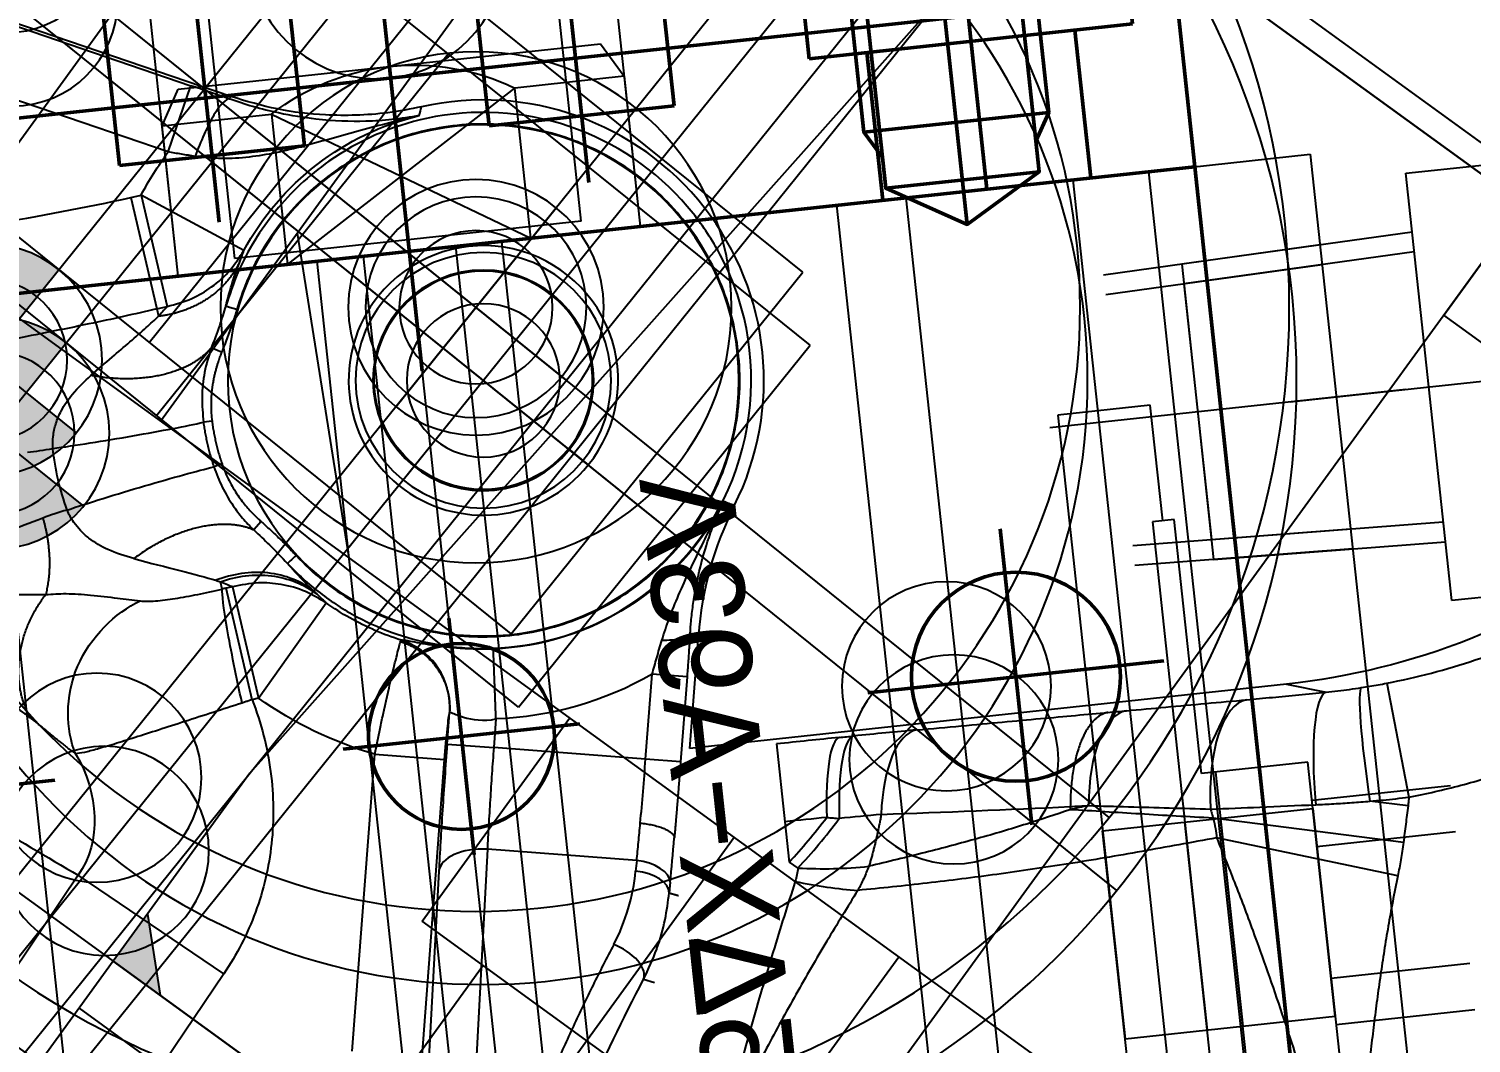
# Model space of a CAD drawing. Header units: millimetres. Extents: x 10462777 to 22643323, y 453826 to 1389191.
# Drawn here: x 11287541.4 to 11287603.4, y 584981.8 to 585025.4 of the extents above; entities that cross this region are included whole.
import ezdxf

# ---------------------------------------------------------------- set-up
doc = ezdxf.new("R2010")
doc.units = ezdxf.units.MM
doc.header["$LTSCALE"] = 200
doc.header["$MEASUREMENT"] = 0
for name, pattern in [('CENTER', [2, 1.25, -0.25, 0.25, -0.25]), ('HIDDEN', [3.75, 2.5, -1.25]), ('PHANTOM', [2.5, 1.25, -0.25, 0.25, -0.25, 0.25, -0.25])]:
    doc.linetypes.add(name, pattern=pattern)
doc.layers.get('0').update_dxf_attribs({"linetype": 'CONTINUOUS'})
for name, color, linetype in [('1', 1, 'CENTER'), ('CDQ2A50-25DC-A93L', 7, 'CONTINUOUS'), ('CENTER', 1, 'CONTINUOUS'), ('CL', 3, 'CONTINUOUS'), ('DR1431-08-007-000', 7, 'CONTINUOUS'), ('DR1433-A-002-023-000', 7, 'CONTINUOUS'), ('DR1438-001-002-000', 7, 'CONTINUOUS'), ('DR1438-001-002-001', 7, 'CONTINUOUS'), ('DR1438-001-008-000', 7, 'CONTINUOUS'), ('DR1501-002-005-002', 7, 'CONTINUOUS'), ('HIDDEN', 7, 'HIDDEN'), ('HL', 2, 'HIDDEN'), ('PL', 5, 'PHANTOM'), ('THIN', 3, 'CONTINUOUS')]:
    doc.layers.add(name, color=color, linetype=linetype)
for name, color, linetype, lineweight in [('DR1431-08-005-000', 7, 'CONTINUOUS', 50), ('FL', 3, 'CONTINUOUS', 25), ('LAYOUT', 8, 'CONTINUOUS', 25)]:
    doc.layers.add(name, color=color, linetype=linetype, lineweight=lineweight)
doc.styles.get("Standard").update_dxf_attribs({"font": 'SYMBOL'})

# ---------------------------------------------------------------- blocks, each defined once
blk = doc.blocks.new('A$C415C6A2C')
for p, q in [((-10, 13.857), (0, 13.857)), ((0, 13.857), (0, -13.857)), ((0, 8), (38.917, 8))]:
    blk.add_line(p, q)
at = {"layer": 'FL'}
blk.add_line((40, 6.917), (2.475, 6.917), dxfattribs=at)
blk = doc.blocks.new('A$C49261C9F')
at = {"layer": 'DR1438-001-002-000'}
for p, q in [((80, 27.561, 41.999), (12, 27.561, 41.999)), ((80, 27.561, 41.999), (80, 2.561, 41.999)), ((80, 25.061, 41.999), (50, 25.061, 41.999))]:
    blk.add_line(p, q, dxfattribs=at)
blk = doc.blocks.new('A$C5C527F3B')
at = {"layer": 'DR1438-001-002-001'}
blk.add_hatch(color=256, dxfattribs=at).paths.add_polyline_path([(0, 2.5), (0, 0), (2.5, 0)])
for p, q in [((8, 90, 41.999), (0, 10, 41.999)), ((30, 90, 41.999), (30, 0, 41.999)), ((0, 10, 41.999), (0, 0, 41.999)), ((0, 2.5, 41.999), (2.5, 0, 41.999)), ((0, 2.5, 41.999), (2.5, 0, 41.999)), ((30, 0, 41.999), (0, 0, 41.999))]:
    blk.add_line(p, q, dxfattribs=at)
at = {"layer": 'DR1438-001-002-001', "color": 2, "linetype": 'HIDDEN'}
for p, q in [((5.308, 63.082, 41.999), (30, 63.082, 41.999)), ((5.2, 62, 41.999), (30, 62, 41.999))]:
    blk.add_line(p, q, dxfattribs=at)
blk = doc.blocks.new('A$C41627905')
at = {"layer": 'DR1438-001-002-000'}
blk.add_blockref('A$C49261C9F', (0, 0), dxfattribs=at)
at = {"layer": 'DR1438-001-002-001', "xscale": -1}
blk.add_blockref('A$C5C527F3B', (80, 27.561), dxfattribs=at)
blk = doc.blocks.new('A$C63343886')
at = {"layer": 'DR1438-001-008-000'}
for p, q in [((350.734, 434.645, 41.999), (350.734, 584.645, 41.999)), ((362.734, 434.645, 41.999), (362.734, 584.645, 41.999)), ((362.734, 444.645, 41.999), (372.734, 434.645, 41.999)), ((335.734, 434.645, 31.971), (442.734, 434.645, -10.028)), ((335.734, 414.645, 29.074), (385.234, 414.645))]:
    blk.add_line(p, q, dxfattribs=at)
at = {"layer": 'DR1438-001-008-000', "color": 1, "linetype": 'CENTER'}
blk.add_line((393.234, 434.645, -10.028), (393.234, 407.145, -10.028), dxfattribs=at)
at = {"layer": 'DR1438-001-008-000', "color": 2, "linetype": 'HIDDEN'}
blk.add_line((387.734, 423.845, -10.028), (387.734, 407.145, -10.028), dxfattribs=at)
at = {"layer": 'DR1438-001-008-000', "color": 2, "linetype": 'HIDDEN', "elevation": -10.028}
blk.add_lwpolyline([(401.984, 434.645), (401.984, 423.845), (384.484, 423.845), (384.484, 434.645)], dxfattribs=at)
at = {"layer": 'DR1438-001-002-000', "xscale": -1}
blk.add_blockref('A$C41627905', (454.734, 387.084, -41.999), dxfattribs=at)
at = {"layer": 'PL', "rotation": 180}
blk.add_blockref('A$C415C6A2C', (404.734, 484.645), dxfattribs=at)
blk = doc.blocks.new('A$C321A0869')
at = {"layer": '1', "color": 155, "linetype": 'Continuous'}
for p, q in [((161.9, 286.122), (175.728, 248.128)), ((176.447, 246.485), (162.021, 286.122)), ((172.896, 247.097), (159.067, 285.091)), ((172.896, 247.097), (175.728, 248.128)), ((170.361, 247.124), (167.327, 243.24)), ((170.361, 247.124), (170.721, 246.842)), ((170.721, 246.842), (167.686, 242.959)), ((171.63, 241.898), (170.721, 246.842)), ((167.327, 243.24), (167.126, 242.984)), ((167.327, 243.24), (167.686, 242.959)), ((165.057, 238.356), (164.788, 238.614)), ((163.893, 236.866), (163.577, 237.065)), ((173.75, 235.065), (173.75, 236.165)), ((163.02, 234.001), (162.536, 234.024)), ((159.704, 233.483), (159.904, 233.739)), ((156.805, 229.493), (159.839, 233.377)), ((160.063, 233.202), (157.029, 229.318)), ((160.063, 233.202), (159.839, 233.377)), ((146.225, 230.578), (137.119, 229.818)), ((146.855, 223.039), (146.225, 230.578)), ((157.029, 229.318), (156.805, 229.493)), ((157.029, 229.318), (162.046, 229.632)), ((173.75, 225.664), (173.75, 224.565)), ((147.724, 216.648), (158.289, 223.912)), ((158.289, 223.912), (159.998, 221.426)), ((146.855, 223.039), (137.406, 222.25)), ((160.586, 221.759), (161.696, 222.522)), ((160.586, 221.759), (161.725, 220.102)), ((149.432, 214.162), (159.998, 221.426)), ((162.742, 220.801), (161.725, 220.102)), ((165.438, 214.701), (161.725, 220.102)), ((156.102, 218.607), (148.67, 213.246)), ((158.144, 217.571), (150.713, 212.21)), ((161.795, 212.261), (158.144, 217.571)), ((165.438, 214.701), (168.457, 216.777)), ((169.312, 215.534), (168.457, 216.777)), ((166.99, 213.509), (170.997, 216.264)), ((170.997, 216.264), (170.85, 216.603)), ((169.312, 215.534), (166.293, 213.458)), ((166.293, 213.458), (165.438, 214.701)), ((185.248, 195.252), (166.99, 213.509)), ((161.795, 212.261), (161.411, 212.008)), ((169.481, 210.723), (167.099, 208.341)), ((158.008, 208.826), (158.188, 208.374)), ((167.099, 208.341), (165.867, 207.109)), ((165.867, 207.109), (165.899, 206.654)), ((185.248, 195.252), (186.056, 193.709)), ((183.107, 187.058), (178.786, 194.089)), ((181.833, 186.342), (178.216, 193.442)), ((187.989, 191.916), (184.772, 188.095)), ((184.458, 187.893), (183.587, 189.292))]:
    blk.add_line(p, q, dxfattribs=at)
at = {"layer": '1', "color": 155, "linetype": 'Continuous', "extrusion": (0, 0, -1)}
for radius, start, end in [(16.754, 79.58259, 87.079), (11.727, 79.58261, 127.51495), (4.7, 270, 90), (16.754, 337.34502, 356.41736), (11.566, 257.89921, 319.01687), (14.582, 291.28092, 319.01689)]:
    blk.add_arc((-173.75, 230.365), radius, start, end, dxfattribs=at)
at = {"layer": '1', "color": 155, "linetype": 'Continuous'}
for radius, start, end in [(12.072, 282.30196, 51.58255), (5.8, 90, 270), (5.8, 270, 90), (4.7, 270, 90)]:
    blk.add_arc((173.75, 230.365), radius, start, end, dxfattribs=at)
for centre, major_axis, ratio, start_param, end_param in [((157.241, 216.95), (1.177, -1.632), 0.544728, 1.558438, 3.099965), ((160.733, 211.542), (-0.828, 1.262), 0.544739, 3.183287, 4.724076), ((169.135, 210.378), (9.902, -9.902), 0.034899, 1.375409, 1.570796), ((167.863, 205.261), (3.56, 3.511), 0.194028, 0.035583, 1.239701), ((168.299, 204.819), (3.562, 3.509), 0.212104, 0.03572, 1.26063), ((166.869, 208.111), (6.601, -6.601), 0.034899, 1.375409, 1.570796), ((169.374, 210.129), (9.978, -9.978), 0.034899, 1.153998, 1.356937), ((169.402, 210.645), (9.974, 0.716), 0.353553, 4.324792, 4.583997), ((170.199, 202.875), (3.59, 3.48), 0.40459, 0.038172, 1.263084), ((168.916, 209.925), (3.586, -9.335), 0.466561, 4.917073, 5.203824), ((169.435, 210.19), (9.974, 0.716), 0.353553, 4.324789, 4.611053), ((167.039, 207.794), (6.652, -6.652), 0.034899, 1.153998, 1.356937), ((176.505, 196.365), (3.593, 3.477), 0.424018, 0.038545, 1.353852), ((180.122, 192.63), (3.591, 3.479), 0.412515, 0.038321, 1.480005), ((182.523, 190.176), (3.56, 3.511), 0.192605, 0.035573, 1.527045), ((183.805, 188.943), (3.368, 3.695), 0.07933, 0.040511, 1.548417)]:
    blk.add_ellipse(centre, major_axis=major_axis, ratio=ratio, start_param=start_param, end_param=end_param, dxfattribs=at)
at = {"layer": '1', "color": 155, "linetype": 'Continuous', "extrusion": (0, 0, -1)}
blk.add_ellipse((206.391, 216.561), major_axis=(14.016, -26.756), ratio=0.993216, start_param=0.723491, end_param=1.265978, dxfattribs=at)
at = {"layer": '1', "color": 155, "linetype": 'Continuous'}
for points, degree in [([(165.688, 251.059), (167.278, 249.705), (168.778, 248.36), (170.361, 247.124)], 3), ([(176.317, 246.483), (176.447, 246.485)], 1), ([(159.038, 243.712), (159.285, 243.452), (159.554, 243.208), (159.841, 242.956)], 3), ([(157.24, 241.41), (156.179, 242.009), (155.399, 242.494), (154.964, 242.835)], 3), ([(167.686, 242.959), (167.567, 242.96), (167.373, 242.972), (167.126, 242.984)], 3), ([(158.168, 240.815), (157.854, 241.032), (157.552, 241.234), (157.24, 241.41)], 3), ([(162.825, 231.917), (162.751, 231.398), (162.678, 230.361), (162.79, 228.79), (163.123, 227.258), (163.67, 225.785), (164.419, 224.405), (165.356, 223.145), (166.462, 222.03), (167.715, 221.083), (169.089, 220.322), (170.556, 219.764), (172.088, 219.418), (173.654, 219.293), (175.221, 219.391), (176.759, 219.71), (178.236, 220.242), (179.623, 220.979), (180.892, 221.904), (182.017, 223), (182.976, 224.243), (183.749, 225.61), (184.321, 227.072), (184.68, 228.601), (184.82, 230.165), (184.737, 231.733), (184.433, 233.274), (183.914, 234.756), (183.19, 236.15), (182.277, 237.427), (181.192, 238.563), (179.957, 239.533), (178.598, 240.319), (177.141, 240.905), (175.616, 241.278), (174.052, 241.432), (172.485, 241.364), (170.938, 241.073), (169.952, 240.739), (169.468, 240.535)], 3), ([(169.468, 240.535), (169.38, 240.75), (169.281, 240.992), (169.277, 241)], 3), ([(167.626, 239.896), (167.568, 240.09), (167.502, 240.308), (167.487, 240.36)], 3), ([(169.468, 240.535), (169.295, 240.465), (168.928, 240.324), (168.314, 240.11), (167.863, 239.967), (167.626, 239.896)], 3), ([(144.863, 239.926), (145.317, 236.81), (145.771, 233.694), (146.225, 230.578)], 3), ([(167.626, 239.896), (167.599, 239.888), (167.54, 239.87), (167.444, 239.839), (167.34, 239.803), (167.227, 239.762), (167.105, 239.715), (166.975, 239.662), (166.836, 239.601), (166.687, 239.532), (166.526, 239.451), (166.355, 239.359), (166.172, 239.251), (165.975, 239.126), (165.766, 238.98), (165.544, 238.808), (165.308, 238.606), (165.141, 238.444), (165.057, 238.356)], 3), ([(180.891, 239.667), (181.011, 239.718), (181.131, 239.771), (181.251, 239.823)], 3), ([(164.788, 238.614), (164.732, 238.556), (164.623, 238.438), (164.462, 238.256), (164.305, 238.069), (164.151, 237.878), (164.001, 237.682), (163.856, 237.481), (163.714, 237.276), (163.623, 237.136), (163.577, 237.065)], 3), ([(165.057, 238.356), (165.003, 238.3), (164.897, 238.187), (164.742, 238.013), (164.591, 237.833), (164.443, 237.649), (164.299, 237.461), (164.159, 237.268), (164.024, 237.07), (163.936, 236.935), (163.893, 236.866)], 3), ([(158.337, 237.268), (158.928, 235.948), (159.509, 234.716), (159.828, 233.93)], 3), ([(163.893, 236.866), (163.838, 236.779), (163.727, 236.592), (163.562, 236.268), (163.416, 235.924), (163.295, 235.578), (163.202, 235.249), (163.135, 234.95), (163.087, 234.678), (163.054, 234.43), (163.032, 234.203), (163.023, 234.066), (163.02, 234.001)], 3), ([(150.227, 233.954), (149.55, 232.101), (147.988, 230.705), (146.225, 230.578)], 3), ([(159.839, 233.377), (159.794, 233.412), (159.749, 233.447), (159.704, 233.483)], 3), ([(159.828, 233.93), (159.855, 233.863), (159.88, 233.799), (159.904, 233.739)], 3), ([(159.904, 233.739), (159.974, 233.503), (160.033, 233.317), (160.063, 233.202)], 3), ([(163.02, 234.001), (163.013, 233.858), (162.997, 233.555), (162.96, 233.051), (162.906, 232.504), (162.855, 232.117), (162.825, 231.917)], 3), ([(162.825, 231.917), (162.569, 231.954), (162.335, 231.988), (162.328, 231.99)], 3), ([(162.096, 230.188), (162.097, 230.207), (162.1, 230.245), (162.105, 230.304), (162.108, 230.344), (162.11, 230.365)], 3), ([(156.805, 229.493), (156.762, 229.521), (156.678, 229.576), (156.55, 229.658), (156.466, 229.714), (156.423, 229.741)], 3), ([(162.096, 230.188), (162.089, 230.103), (162.078, 229.949), (162.062, 229.764), (162.052, 229.671), (162.046, 229.632)], 3), ([(156.805, 229.493), (156.533, 229.022), (155.943, 228.124), (154.914, 226.907), (153.769, 225.84), (152.521, 224.931), (151.188, 224.189), (149.79, 223.618), (148.338, 223.223), (147.353, 223.08), (146.855, 223.039)], 3), ([(162.825, 226.104), (162.678, 226.479), (162.424, 227.246), (162.163, 228.428), (162.071, 229.23), (162.046, 229.632)], 3), ([(162.762, 226.088), (162.783, 226.093), (162.804, 226.098), (162.825, 226.104)], 3), ([(159.998, 221.426), (160.393, 221.698), (161.191, 222.232), (161.625, 222.493), (161.696, 222.522)], 3), ([(161.696, 222.522), (161.7, 222.525), (161.707, 222.528), (161.714, 222.531), (161.717, 222.531), (161.718, 222.53)], 3), ([(160.586, 221.759), (160.186, 221.484), (159.397, 220.939), (158.23, 220.123), (157.117, 219.336), (156.432, 218.845), (156.102, 218.607)], 3), ([(176.322, 218.57), (174.396, 218.149), (172.621, 217.381), (170.997, 216.264)], 3), ([(170.85, 216.603), (170.678, 216.482), (170.333, 216.241), (169.817, 215.882), (169.479, 215.649), (169.312, 215.534)], 3), ([(166.293, 213.458), (165.6, 212.982), (164.231, 212.053), (163.575, 211.614)], 2), ([(158.363, 210.765), (159.461, 210.982), (160.496, 211.407), (161.411, 212.008)], 3), ([(161.973, 210.553), (162.308, 210.811), (162.225, 211.615), (161.795, 212.261)], 3), ([(161.973, 210.553), (162.476, 210.883), (163.015, 211.24), (163.575, 211.614)], 3), ([(158.363, 210.765), (157.723, 210.638), (156.445, 210.37), (154.536, 209.921), (153.266, 209.591), (152.632, 209.418)], 3), ([(161.974, 210.553), (161.589, 210.301)], 1), ([(161.589, 210.301), (161.758, 209.912)], 1), ([(158.008, 208.826), (158.467, 208.939), (158.927, 209.051), (159.372, 209.201)], 3), ([(152.383, 207.506), (154.235, 208.011), (156.111, 208.451), (158.008, 208.826)], 3), ([(171.396, 208.794), (171.469, 208.72), (171.615, 208.573), (171.76, 208.426), (171.832, 208.352)], 3), ([(168.376, 207.055), (168.426, 206.981), (168.527, 206.832), (168.627, 206.683), (168.678, 206.609)], 3), ([(165.381, 206.389), (164.404, 206.014), (162.416, 205.234), (159.341, 203.964), (157.231, 203.039), (156.163, 202.556)], 3), ([(165.899, 206.654), (165.816, 206.601), (165.647, 206.503), (165.471, 206.424), (165.381, 206.389)], 3), ([(173.732, 206.408), (174.195, 205.931), (175.088, 205.01), (176.326, 203.732), (177.47, 202.552), (178.525, 201.463), (179.175, 200.791), (179.487, 200.469)], 3), ([(169.944, 205.313), (171.739, 203.257), (173.523, 201.196), (175.315, 199.189)], 3), ([(178.216, 193.442), (177.798, 193.802), (176.965, 194.518), (175.735, 195.585), (174.526, 196.646), (173.342, 197.706), (172.184, 198.763), (171.055, 199.818), (169.954, 200.868), (168.878, 201.919), (167.815, 202.977), (167.116, 203.688), (166.769, 204.045)], 3), ([(179.487, 200.469), (179.579, 200.374), (179.763, 200.184), (179.947, 199.994), (180.039, 199.899)], 3), ([(180.039, 199.899), (180.433, 199.492), (181.226, 198.672), (182.432, 197.427), (183.246, 196.587), (183.655, 196.164)], 3), ([(175.839, 198.602), (175.732, 198.687), (175.519, 198.859), (175.306, 199.031), (175.199, 199.116)], 3), ([(178.786, 194.089), (178.47, 194.523), (177.849, 195.384), (176.948, 196.65), (176.068, 197.894), (175.488, 198.712), (175.199, 199.116)], 3), ([(175.315, 199.189), (175.49, 198.993), (175.664, 198.798), (175.839, 198.602)], 3), ([(175.839, 198.602), (176.185, 198.148), (176.881, 197.232), (177.94, 195.838), (178.657, 194.896), (179.018, 194.421)], 3), ([(183.655, 196.164), (183.91, 195.901), (184.427, 195.369), (185.229, 194.549), (185.778, 193.991), (186.056, 193.709)], 3), ([(179.018, 194.421), (178.979, 194.366), (178.902, 194.255), (178.825, 194.144), (178.786, 194.089)], 3), ([(178.786, 194.089), (178.689, 193.962), (178.497, 193.729), (178.309, 193.532), (178.216, 193.442)], 3), ([(186.056, 193.709), (186.174, 193.589), (186.414, 193.349), (186.781, 192.995), (187.032, 192.761), (187.158, 192.646)], 3), ([(187.158, 192.646), (187.248, 192.564), (187.43, 192.4), (187.707, 192.157), (187.894, 191.996), (187.989, 191.916)], 3), ([(187.989, 191.916), (188.492, 191.492), (189.525, 190.677), (191.151, 189.557), (192.847, 188.545), (194.602, 187.647), (196.409, 186.866), (198.257, 186.206), (199.511, 185.849), (200.142, 185.691)], 3), ([(182.003, 191.014), (182.173, 190.821), (182.519, 190.435), (183.047, 189.861), (183.406, 189.481), (183.587, 189.292)], 3), ([(183.587, 189.292), (183.715, 189.158), (183.972, 188.89), (184.368, 188.49), (184.636, 188.226), (184.772, 188.095)], 3), ([(184.772, 188.095), (184.721, 188.061), (184.617, 187.993), (184.511, 187.926), (184.458, 187.893)], 3), ([(184.772, 188.095), (185.359, 187.601), (186.561, 186.654), (188.457, 185.351), (190.433, 184.174), (192.479, 183.13), (194.585, 182.222), (196.741, 181.456), (198.2, 181.041), (198.937, 180.858)], 3), ([(184.458, 187.893), (184.23, 187.751), (183.777, 187.47), (183.329, 187.194), (183.107, 187.058)], 3), ([(183.107, 187.058), (182.886, 186.922), (182.452, 186.667), (182.036, 186.446), (181.833, 186.342)], 3), ([(181.833, 186.342), (181.491, 186.168), (180.824, 185.818), (179.883, 185.304), (178.95, 184.776), (178.034, 184.241), (177.123, 183.696), (176.212, 183.138), (175.29, 182.561), (174.356, 181.965), (173.38, 181.331), (172.388, 180.676), (171.485, 180.071), (170.956, 179.712), (170.708, 179.543)], 3)]:
    blk.add_open_spline(points, degree=degree, dxfattribs=at)
for points, knots in [([(176.317, 246.483), (176.22, 246.757), (176.028, 247.302), (175.828, 247.853), (175.728, 248.128)], [0, 0, 0, 0, 0.5023, 1, 1, 1, 1]), ([(167.327, 243.24), (166.941, 243.544), (166.154, 244.163), (164.931, 245.157), (163.684, 246.189), (162.84, 246.893), (162.43, 247.235)], [0, 0, 0, 0, 0.23103, 0.471256, 0.743564, 1, 1, 1, 1]), ([(173.474, 246.076), (173.377, 246.245), (173.184, 246.582), (172.992, 246.926), (172.896, 247.097)], [0, 0, 0, 0, 0.501718, 1, 1, 1, 1]), ([(176.317, 246.483), (176.24, 246.595), (175.914, 246.637), (174.829, 246.481), (174.106, 246.29), (173.474, 246.076)], [0, 0, 0, 0, 0.5, 0.5, 1, 1, 1, 1]), ([(180.891, 239.666), (180.598, 239.928), (180.042, 240.425), (179.083, 241.476), (178.129, 242.738), (177.272, 244.232), (176.711, 245.422), (176.443, 246.145), (176.317, 246.483)], [0, 0, 0, 0, 0.178685, 0.339713, 0.613182, 0.790097, 0.901881, 1, 1, 1, 1]), ([(181.251, 239.823), (180.876, 240.138), (180.147, 240.751), (179.197, 241.766), (178.211, 243.017), (177.234, 244.563), (176.708, 245.847), (176.447, 246.485)], [0, 0, 0, 0, 0.176679, 0.343462, 0.500349, 0.751437, 1, 1, 1, 1]), ([(180.891, 239.666), (180.201, 240.196), (178.846, 241.235), (177.096, 242.434), (175.793, 243.437), (174.905, 244.228), (174.115, 245.077), (173.684, 245.75), (173.474, 246.076)], [0, 0, 0, 0, 0.271062, 0.532432, 0.660362, 0.776649, 0.891359, 1, 1, 1, 1]), ([(159.841, 242.956), (159.978, 243.067), (160.269, 243.303), (160.775, 243.544), (161.421, 243.73), (162.276, 243.794), (162.946, 243.702), (163.323, 243.65)], [0, 0, 0, 0, 0.125876, 0.26756, 0.431245, 0.679946, 1, 1, 1, 1]), ([(163.323, 243.65), (163.718, 243.578), (164.446, 243.447), (165.49, 243.25), (166.399, 243.089), (166.897, 243.017), (167.126, 242.984)], [0, 0, 0, 0, 0.297791, 0.549146, 0.79288, 1, 1, 1, 1]), ([(158.168, 240.815), (158.414, 241.197), (158.906, 241.962), (159.529, 242.625), (159.841, 242.956)], [0, 0, 0, 0, 0.500038, 1, 1, 1, 1]), ([(159.841, 242.956), (160.523, 242.314), (161.488, 241.438), (163.368, 239.79), (164.226, 239.066), (164.788, 238.614)], [0, 0, 0, 0, 0.5, 0.5, 1, 1, 1, 1]), ([(167.686, 242.959), (167.992, 242.738), (168.566, 242.324), (169.573, 241.954), (170.597, 241.782), (171.294, 241.861), (171.63, 241.898)], [0, 0, 0, 0, 0.265143, 0.497577, 0.757868, 1, 1, 1, 1]), ([(162.328, 231.99), (162.29, 231.676), (162.216, 231.049), (162.204, 230.1), (162.263, 229.155), (162.538, 227.286), (163.317, 225.159), (165.443, 222.044), (169.588, 218.906), (176.905, 218.364), (182.342, 222.005), (184.457, 225.791), (185.525, 229.507), (185.119, 234.553), (181.668, 239.345), (177.913, 241.284), (174.88, 241.93), (172.769, 241.937), (170.732, 241.546), (169.762, 241.182), (169.277, 241)], [0, 0, 0, 0, 0.015776, 0.031543, 0.047309, 0.063075, 0.125873, 0.15798, 0.251061, 0.374968, 0.498875, 0.553833, 0.589053, 0.691361, 0.793668, 0.870126, 0.89669, 0.94831, 0.974178, 1, 1, 1, 1]), ([(169.277, 241), (169.628, 241.154), (170.337, 241.466), (170.845, 241.632), (171.102, 241.716)], [0, 0, 0, 0, 0.49452, 1, 1, 1, 1]), ([(171.102, 241.716), (171.217, 241.754), (171.44, 241.827), (171.568, 241.875), (171.63, 241.898)], [0, 0, 0, 0, 0.517858, 1, 1, 1, 1]), ([(153.073, 241.317), (153.165, 241.208), (153.354, 240.984), (153.74, 240.52), (154.208, 239.947), (154.571, 239.486), (154.757, 239.25)], [0, 0, 0, 0, 0.229249, 0.471698, 0.728457, 1, 1, 1, 1]), ([(169.277, 241), (169.146, 240.948), (168.874, 240.839), (168.279, 240.62), (167.81, 240.466), (167.487, 240.36)], [0, 0, 0, 0, 0.22205, 0.462996, 1, 1, 1, 1]), ([(158.337, 237.268), (158.19, 237.635), (157.921, 238.303), (157.797, 239.158), (157.825, 239.791), (157.912, 240.202), (158.028, 240.54), (158.123, 240.726), (158.168, 240.815)], [0, 0, 0, 0, 0.332596, 0.604526, 0.736299, 0.85181, 0.929059, 1, 1, 1, 1]), ([(158.168, 240.815), (158.956, 240.308), (160.041, 239.583), (162.095, 238.158), (163.003, 237.5), (163.577, 237.065)], [0, 0, 0, 0, 0.5, 0.5, 1, 1, 1, 1]), ([(167.487, 240.36), (167.151, 240.226), (166.484, 239.96), (165.57, 239.364), (165.05, 238.865), (164.788, 238.614)], [0, 0, 0, 0, 0.335416, 0.665187, 1, 1, 1, 1]), ([(154.757, 239.25), (154.953, 239.037), (155.376, 238.58), (155.967, 237.713), (156.557, 236.784), (156.924, 236.19), (157.096, 235.911)], [0, 0, 0, 0, 0.222937, 0.480834, 0.756514, 1, 1, 1, 1]), ([(150.087, 238.078), (150.088, 238.068), (150.092, 238.045), (150.098, 238.01), (150.104, 237.972), (150.11, 237.934), (150.115, 237.896), (150.12, 237.858), (150.125, 237.818), (150.13, 237.778), (150.135, 237.737), (150.139, 237.696), (150.143, 237.653), (150.148, 237.61), (150.152, 237.566), (150.156, 237.52), (150.16, 237.472), (150.163, 237.424), (150.167, 237.376), (150.17, 237.328), (150.173, 237.282), (150.176, 237.236), (150.179, 237.189), (150.181, 237.143), (150.184, 237.097), (150.186, 237.05), (150.189, 237), (150.191, 236.945), (150.194, 236.886), (150.196, 236.821), (150.199, 236.75), (150.202, 236.672), (150.204, 236.586), (150.207, 236.507), (150.208, 236.456), (150.209, 236.437)], [0, 0, 0, 0, 0.023274, 0.054888, 0.084756, 0.11342, 0.141458, 0.16944, 0.197522, 0.225565, 0.253594, 0.281635, 0.309631, 0.33763, 0.366026, 0.395235, 0.425265, 0.455736, 0.485498, 0.513837, 0.541013, 0.567571, 0.594335, 0.621153, 0.646701, 0.672792, 0.700613, 0.73049, 0.762755, 0.797723, 0.835687, 0.876967, 0.921891, 0.970783, 1, 1, 1, 1]), ([(150.227, 233.954), (150.765, 234.921), (151.853, 235.854), (154.55, 236.622), (156.037, 236.422), (157.096, 235.911)], [0, 0, 0, 0, 0.5, 0.5, 1, 1, 1, 1]), ([(163.577, 237.065), (163.418, 236.792), (163.101, 236.248), (162.808, 235.45), (162.615, 234.708), (162.563, 234.257), (162.536, 234.024)], [0, 0, 0, 0, 0.291672, 0.579176, 0.782285, 1, 1, 1, 1]), ([(150.209, 236.437), (150.209, 236.411), (150.211, 236.354), (150.212, 236.26), (150.213, 236.161), (150.213, 236.062), (150.213, 235.962), (150.212, 235.86), (150.212, 235.758), (150.211, 235.654), (150.21, 235.546), (150.209, 235.429), (150.208, 235.299), (150.206, 235.155), (150.205, 234.994), (150.205, 234.815), (150.206, 234.615), (150.209, 234.394), (150.216, 234.17), (150.223, 234.023), (150.227, 233.954)], [0, 0, 0, 0, 0.0415, 0.087094, 0.13024, 0.171807, 0.212718, 0.253715, 0.294592, 0.335056, 0.37657, 0.421306, 0.471128, 0.52654, 0.587776, 0.656044, 0.73315, 0.820128, 0.915078, 1, 1, 1, 1]), ([(157.096, 235.911), (157.151, 235.831), (157.267, 235.662), (157.593, 235.297), (158.117, 234.795), (158.87, 234.15), (159.423, 233.708), (159.704, 233.483)], [0, 0, 0, 0, 0.104926, 0.220029, 0.465508, 0.72841, 1, 1, 1, 1]), ([(162.536, 234.024), (162.515, 233.711), (162.467, 233.031), (162.376, 232.355), (162.327, 231.99)], [0, 0, 0, 0, 0.459971, 1, 1, 1, 1]), ([(156.423, 229.741), (156.056, 229.981), (155.318, 230.463), (154.251, 231.161), (153.253, 231.815), (152.354, 232.407), (151.577, 232.926), (150.95, 233.36), (150.47, 233.713), (150.309, 233.873), (150.227, 233.954)], [0, 0, 0, 0, 0.123779, 0.249315, 0.374831, 0.498577, 0.623666, 0.748831, 0.872658, 1, 1, 1, 1]), ([(156.423, 229.741), (157.115, 230.607), (157.901, 231.553), (159.122, 232.942), (159.531, 233.357), (159.704, 233.483)], [0, 0, 0, 0, 0.5, 0.5, 1, 1, 1, 1]), ([(162.11, 230.365), (162.096, 231.037), (161.885, 231.752), (161.078, 233.014), (160.486, 233.553), (159.828, 233.93)], [0, 0, 0, 0, 0.5, 0.5, 1, 1, 1, 1]), ([(159.904, 233.739), (160.529, 233.356), (161.091, 232.819), (161.865, 231.568), (162.073, 230.861), (162.096, 230.188)], [0, 0, 0, 0, 0.5, 0.5, 1, 1, 1, 1]), ([(162.046, 229.632), (162.002, 229.967), (161.909, 230.662), (161.494, 231.614), (160.892, 232.502), (160.351, 232.958), (160.063, 233.202)], [0, 0, 0, 0, 0.242098, 0.502422, 0.734837, 1, 1, 1, 1]), ([(162.11, 230.365), (162.129, 230.588), (162.169, 231.042), (162.274, 231.67), (162.327, 231.99)], [0, 0, 0, 0, 0.489912, 1, 1, 1, 1]), ([(158.289, 223.912), (158.626, 224.085), (159.153, 224.357), (160.165, 224.867), (161.27, 225.407), (162.134, 225.811), (162.589, 226.016), (162.705, 226.064), (162.762, 226.088)], [0, 0, 0, 0, 0.160436, 0.251188, 0.500883, 0.750113, 0.876593, 1, 1, 1, 1]), ([(161.718, 222.53), (162.232, 222.884), (162.685, 223.459), (163.099, 224.795), (163.049, 225.524), (162.825, 226.104)], [0, 0, 0, 0, 0.5, 0.5, 1, 1, 1, 1]), ([(165.019, 222.779), (164.882, 222.941), (164.601, 223.274), (164.215, 223.793), (163.858, 224.321), (163.6, 224.74), (163.416, 225.059), (163.239, 225.375), (163.052, 225.725), (162.898, 226.012), (162.848, 226.074), (162.825, 226.104)], [0, 0, 0, 0, 0.094699, 0.195709, 0.30236, 0.419452, 0.482688, 0.549102, 0.690581, 0.853358, 1, 1, 1, 1]), ([(161.718, 222.53), (161.757, 222.507), (161.797, 222.276), (162.066, 221.59), (162.327, 221.144), (162.742, 220.801)], [0, 0, 0, 0, 0.5, 0.5, 1, 1, 1, 1]), ([(161.725, 220.102), (161.414, 219.887), (160.787, 219.455), (159.865, 218.807), (158.966, 218.168), (158.419, 217.771), (158.144, 217.571)], [0, 0, 0, 0, 0.244617, 0.492816, 0.744608, 1, 1, 1, 1]), ([(169.851, 217.363), (170.161, 217.481), (170.819, 217.734), (171.858, 218.038), (173.031, 218.34), (174.489, 218.668), (175.553, 218.912), (176.175, 219.056)], [0, 0, 0, 0, 0.144368, 0.306554, 0.486218, 0.699858, 1, 1, 1, 1]), ([(171.345, 216.938), (171.543, 217.067), (172.166, 217.452), (173.26, 218.034), (174.38, 218.504), (175.372, 218.842), (175.901, 218.983), (176.175, 219.056)], [0, 0, 0, 0, 0.115919, 0.366193, 0.659393, 0.823603, 1, 1, 1, 1]), ([(176.322, 218.57), (176.31, 218.611), (176.286, 218.692), (176.237, 218.854), (176.2, 218.975), (176.175, 219.056)], [0, 0, 0, 0, 0.250785, 0.501046, 1, 1, 1, 1]), ([(168.457, 216.777), (168.683, 216.872), (169.151, 217.072), (169.612, 217.263), (169.851, 217.363)], [0, 0, 0, 0, 0.481094, 1, 1, 1, 1]), ([(170.85, 216.603), (170.773, 216.563), (170.623, 216.614), (170.248, 216.903), (170.033, 217.133), (169.851, 217.363)], [0, 0, 0, 0, 0.5, 0.5, 1, 1, 1, 1]), ([(170.85, 216.603), (170.999, 216.705), (171.165, 216.819), (171.329, 216.927), (171.345, 216.938)], [0, 0, 0, 0, 0.902928, 1, 1, 1, 1]), ([(163.148, 213.151), (163.524, 213.402), (164.273, 213.903), (165.051, 214.436), (165.438, 214.701)], [0, 0, 0, 0, 0.502591, 1, 1, 1, 1]), ([(161.795, 212.261), (162.013, 212.403), (162.446, 212.685), (162.915, 212.996), (163.148, 213.151)], [0, 0, 0, 0, 0.502935, 1, 1, 1, 1]), ([(158.008, 208.826), (158.199, 208.88), (158.392, 209.121), (158.537, 209.908), (158.478, 210.404), (158.363, 210.765)], [0, 0, 0, 0, 0.5, 0.5, 1, 1, 1, 1]), ([(159.372, 209.201), (159.38, 209.203), (159.799, 209.345), (160.563, 209.673), (161.26, 210.099), (161.589, 210.301)], [0, 0, 0, 0, 0.009954, 0.531374, 1, 1, 1, 1]), ([(165.899, 206.654), (166.208, 206.242), (166.834, 205.408), (167.524, 204.691), (167.873, 204.327)], [0, 0, 0, 0, 0.493517, 1, 1, 1, 1]), ([(167.873, 204.327), (167.69, 204.272), (167.326, 204.162), (166.954, 204.083), (166.769, 204.045)], [0, 0, 0, 0, 0.501822, 1, 1, 1, 1]), ([(175.199, 199.116), (174.648, 199.466), (173.484, 200.204), (171.712, 201.443), (169.819, 202.824), (168.537, 203.815), (167.873, 204.327)], [0, 0, 0, 0, 0.220376, 0.465248, 0.723201, 1, 1, 1, 1]), ([(166.769, 204.045), (165.917, 203.937), (164.181, 203.718), (161.599, 203.318), (158.961, 202.848), (157.217, 202.471), (156.322, 202.277)], [0, 0, 0, 0, 0.238377, 0.486168, 0.736219, 1, 1, 1, 1]), ([(179.018, 194.421), (179.479, 193.892), (180.441, 192.786), (181.467, 191.622), (182.003, 191.014)], [0, 0, 0, 0, 0.478383, 1, 1, 1, 1]), ([(178.216, 193.442), (177.885, 192.844), (177.198, 191.604), (175.83, 189.284), (174.158, 186.593), (172.135, 183.495), (170.756, 181.49), (170.035, 180.441)], [0, 0, 0, 0, 0.135911, 0.281626, 0.528279, 0.753257, 1, 1, 1, 1])]:
    blk.add_open_spline(points, degree=3, knots=knots, dxfattribs=at)
for points, weights in [([(167.487, 240.36), (165.974, 240.395), (164.384, 241.655), (163.323, 243.65)], [1.10190920764, 0.9633428553, 0.966083415594, 1.11013088852]), ([(171.102, 241.716), (169.667, 241.409), (168.242, 241.886), (167.126, 242.984)], [1.02241688204, 0.974119878274, 1.00386452305, 1.11165081637]), ([(157.24, 241.41), (156.57, 240.449), (155.712, 239.687), (154.757, 239.25)], [1.12691833314, 1.04047398289, 0.998187707595, 1.00005950725]), ([(150.209, 236.437), (150.905, 238.142), (152.62, 239.203), (154.757, 239.25)], [1.09539715045, 0.968200643785, 0.96820094985, 1.09539806865]), ([(162.536, 234.024), (162.136, 235.484), (160.528, 236.721), (158.337, 237.268)], [1.10051499072, 0.962894863052, 0.966591712609, 1.1116055394]), ([(162.762, 226.088), (163.291, 224.731), (162.876, 223.343), (161.696, 222.522)], [1.12040765346, 0.959713953702, 0.959864255964, 1.12085856025]), ([(162.742, 220.801), (164.039, 221.928), (164.973, 222.74), (165.019, 222.779)], [1.16557409651, 0.946369402577, 0.944819668817, 1.16092489523]), ([(163.148, 213.151), (163.628, 212.436), (163.803, 211.805), (163.575, 211.614)], [1.16373796643, 0.945420663078, 0.945420677857, 1.16373801077]), ([(169.944, 205.313), (169.25, 204.932), (168.556, 204.602), (167.873, 204.327)], [1.00153912692, 0.998363412902, 1.00010208868, 1.00675515427]), ([(179.487, 200.469), (178.729, 201.121), (177.116, 200.626), (175.315, 199.189)], [1.11390248383, 0.961195854276, 0.962037114497, 1.1164262645]), ([(175.315, 199.189), (175.277, 199.165), (175.238, 199.141), (175.199, 199.116)], [1.00000315941, 0.999994955917, 1.00000272786, 1.00002647525])]:
    blk.add_rational_spline(points, weights, degree=3, dxfattribs=at)
blk = doc.blocks.new('A$C3D036A4C')
at = {"layer": 'DR1501-002-005-002'}
h = blk.add_hatch(color=256, dxfattribs=at)
h.dxf.hatch_style = 1
h.paths.add_polyline_path([(20, 35), (20, 33.5, -0.414214), (23.5, 30), (25, 30, 0.414214)])
h.paths.add_polyline_path([(20, 33.5), (20, 30), (23.5, 30, 0.414214)], flags=17)
h.paths.add_polyline_path([(20, 30), (16.5, 30, 0.414214), (20, 26.5)], flags=17)
h.paths.add_polyline_path([(16.5, 30), (15, 30, 0.414214), (20, 25), (20, 26.5, -0.414214)])
at = {"layer": 'CL'}
for p, q in [((20, 8.5), (20, 81.5)), ((0, 45), (100, 45)), ((15, 30), (25, 30))]:
    blk.add_line(p, q, dxfattribs=at)
at = {"layer": 'DR1501-002-005-002'}
blk.add_line((0, 5), (0, 85), dxfattribs=at)
blk.add_circle((20, 30), 3.5, dxfattribs=at)
at = {"layer": 'HL'}
blk.add_circle((20, 30), 5, dxfattribs=at)
blk = doc.blocks.new('A$C148D47CC')
at = {"layer": 'CL'}
for p, q in [((10, 4.5), (10, 15.5)), ((0, 10), (175, 10))]:
    blk.add_line(p, q, dxfattribs=at)
at = {"layer": 'DR1501-002-005-002'}
for p, q in [((0, 0), (0, 20)), ((0, 20), (175, 20)), ((20, 0), (20, 20)), ((0, 0), (175, 0))]:
    blk.add_line(p, q, dxfattribs=at)
blk.add_circle((10, 10), 3.3, dxfattribs=at)
at = {"layer": 'HL'}
blk.add_circle((10, 10), 5.5, dxfattribs=at)
blk = doc.blocks.new('A$C4F800965')
at = {"layer": 'CL'}
for p, q in [((35, 70), (35, 0)), ((0, 35), (70, 35))]:
    blk.add_line(p, q, dxfattribs=at)
blk.add_circle((35, 35), 26, dxfattribs=at)
at = {"layer": 'DR1501-002-005-002'}
for centre, radius in [((35, 35), 35), ((9, 35), 4.5), ((61, 35), 4.5), ((35, 9), 4.5)]:
    blk.add_circle(centre, radius, dxfattribs=at)
at = {"layer": 'HL'}
for radius in [11, 4.75]:
    blk.add_circle((35, 35), radius, dxfattribs=at)
blk = doc.blocks.new('A$C59BF75ED')
at = {"layer": 'CL'}
blk.add_line((30, 45), (230, 45), dxfattribs=at)
at = {"layer": 'DR1501-002-005-002'}
for name, p in [('A$C3D036A4C', (30, 0)), ('A$C4F800965', (0, 10)), ('A$C148D47CC', (25, 35))]:
    blk.add_blockref(name, p, dxfattribs=at)
blk = doc.blocks.new('A$C01323151')
at = {"layer": 'DR1501-002-005-002', "xscale": -1, "rotation": 270}
blk.add_blockref('A$C59BF75ED', (160.15, 152.367), dxfattribs=at)
blk = doc.blocks.new('A$C6B1410A9')
at = {"layer": 'DR1501-002-005-002', "xscale": -1, "rotation": 270}
blk.add_blockref('A$C59BF75ED', (145.06, 152.004), dxfattribs=at)
blk = doc.blocks.new('CDQ2A50-25-S')
at = {"layer": 'CDQ2A50-25DC-A93L', "ltscale": 10}
for p, q in [((-18.5, 0), (-18.5, 65.5)), ((-4, 0), (-4, 65.5)), ((-2, 0), (-2, 65.5)), ((2, 0), (2, 65.5)), ((4, 0), (4, 65.5)), ((18.5, 0), (18.5, 65.5)), ((21.5, 0), (21.5, 65.5)), ((28.723, 0), (28.723, 65.5)), ((32, 0), (32, 65.5)), ((39, 0), (39, 65.5)), ((27, 55), (27, 28)), ((30.561, 50), (30.561, 28)), ((32.1, 39), (32.1, 28)), ((36.1, 28), (36.1, 39)), ((36.1, 37.35), (42.1, 37.35)), ((27, 10), (27, 37)), ((27, 37), (36.1, 37)), ((30.561, 15), (30.561, 37)), ((32.1, 26), (32.1, 37)), ((36.1, 37), (36.1, 26)), ((36.1, 35.35), (42.1, 35.35)), ((36.1, 29.65), (42.1, 29.65)), ((27, 28), (36.1, 28)), ((36.1, 27.65), (42.1, 27.65)), ((36.1, 26), (31.5, 26)), ((31.5, 26), (31.5, 15)), ((45.5, 19.75), (43, 19.75)), ((43, 19.75), (43, 1.25)), ((33, 16.891), (43, 17.203)), ((33, 4.109), (33, 16.891)), ((31.5, 15), (30.561, 15)), ((31, 15), (31, 10)), ((31, 10), (27, 10)), ((43, 3.797), (33, 4.109)), ((43, 1.25), (56.9, 1.25)), ((-32, 0), (32, 0)), ((-10, 0), (-10, -26.5)), ((10, -26.5), (10, 0)), ((32, 0), (39, 0))]:
    blk.add_line(p, q, dxfattribs=at)
at = {"layer": 'CDQ2A50-25DC-A93L', "color": 6, "ltscale": 10}
for p, q in [((-10, 0), (-10, -6.5)), ((-5.268, -6.5), (-5.268, 0)), ((-5.268, 0), (5.268, 0)), ((5.268, 0), (5.268, -6.5)), ((10, -6.5), (10, 0)), ((-10, -6.5), (-9.134, -8)), ((-10, -6.5), (-5.268, -6.5)), ((10, -6.5), (5.268, -6.5)), ((9.134, -8), (10, -6.5)), ((-9.134, -8), (9.134, -8))]:
    blk.add_line(p, q, dxfattribs=at)
blk.add_arc((0, 2), 10, 238.21167, 301.78833, dxfattribs=at)
at = {"layer": 'CENTER', "ltscale": 10}
for p, q in [((0, -11), (0, 68.5)), ((42, 10.5), (26.6, 10.5)), ((37, 10.5), (78.9, 10.5))]:
    blk.add_line(p, q, dxfattribs=at)
at = {"layer": 'HIDDEN', "ltscale": 10}
for p, q in [((39, 17.078), (29.6, 16.785)), ((39, 16.222), (29.6, 15.929)), ((33, 16.034), (43, 16.346)), ((33, 4.966), (33, 16.034)), ((39, 4.778), (29.6, 5.071)), ((43, 4.654), (33, 4.966)), ((39, 3.922), (29.6, 4.215))]:
    blk.add_line(p, q, dxfattribs=at)
at = {"layer": 'THIN', "color": 6, "ltscale": 10}
for p, q in [((-5.268, -6.5), (5.268, 0)), ((-5.268, 0), (5.268, -6.5))]:
    blk.add_line(p, q, dxfattribs=at)
at = {"layer": 'CDQ2A50-25DC-A93L', "color": 4, "ltscale": 10}
blk.add_text('CDQ2A50-25DC-A93L', height=4, rotation=270, dxfattribs=at).set_placement((8.786, 67.025))
blk = doc.blocks.new('A$C7C8F32CC')
at = {"layer": 'DR1431-08-005-000', "ltscale": 10}
blk.add_line((74.5, 159, 41.999), (74.5, 102, 41.999), dxfattribs=at)
at = {"layer": 'DR1431-08-005-000', "color": 1, "linetype": 'CENTER', "ltscale": 0.5}
for p, q in [((64.5, 129.406, 41.999), (64.5, 116.594, 41.999)), ((40.5, 128.125, 41.999), (40.5, 117.875, 41.999)), ((10.094, 123, 41.999), (22.906, 123, 41.999)), ((45.625, 123, 41.999), (35.375, 123, 41.999)), ((70.906, 123, 41.999), (58.094, 123, 41.999)), ((40.5, 81.825, 41.999), (40.5, 107.175, 41.999)), ((65.5, 87, 41.999), (65.5, 102, 41.999)), ((32.5, 84.325, 41.999), (32.5, 99.88, 41.999)), ((48.5, 84.325, 41.999), (48.5, 99.88, 41.999)), ((0, 94.5, 41.999), (81, 94.5, 41.999))]:
    blk.add_line(p, q, dxfattribs=at)
at = {"layer": 'DR1431-08-005-000', "color": 1, "ltscale": 0.5}
blk.add_line((64.5, 87, 41.999), (64.5, 103.419, 41.999), dxfattribs=at)
at = {"layer": 'DR1431-08-005-000', "ltscale": 0.5}
for p, q in [((6.5, 102, 41.999), (74.5, 102, 41.999)), ((6.5, 102, 41.999), (74.5, 102, 41.999)), ((74.5, 102, 41.999), (74.5, 87, 41.999)), ((61.177, 101.5, 41.999), (67.823, 101.5, 41.999)), ((60.5, 99, 41.999), (68.5, 99, 41.999))]:
    blk.add_line(p, q, dxfattribs=at)
at = {"layer": 'DR1431-08-005-000', "color": 2, "linetype": 'HIDDEN', "ltscale": 0.5}
for p, q in [((61, 95.6, 41.999), (61, 102, 41.999)), ((70, 95.6, 41.999), (70, 102, 41.999)), ((28.5, 87, 41.999), (28.5, 97, 41.999)), ((28.5, 97, 41.999), (36.5, 97, 41.999)), ((36.5, 87, 41.999), (36.5, 97, 41.999)), ((44.5, 87, 41.999), (44.5, 97, 41.999)), ((52.5, 97, 41.999), (44.5, 97, 41.999)), ((52.5, 87, 41.999), (52.5, 97, 41.999))]:
    blk.add_line(p, q, dxfattribs=at)
at = {"layer": 'DR1431-08-005-000', "ltscale": 0.5, "elevation": 41.999}
blk.add_lwpolyline([(61.177, 87.677), (61.177, 101.5), (64.5, 103.419), (67.823, 101.5), (67.823, 87.677)], dxfattribs=at)
at = {"layer": 'DR1431-08-005-000', "color": 3, "ltscale": 0.5, "elevation": 41.999}
for points in [[(60.5, 87), (60.5, 99), (61.177, 100.172)], [(67.823, 100.172), (68.5, 99), (68.5, 87)]]:
    blk.add_lwpolyline(points, dxfattribs=at)
at = {"layer": 'DR1431-08-005-000', "color": 2, "linetype": 'HIDDEN', "ltscale": 0.5, "elevation": 41.999}
blk.add_lwpolyline([(72.5, 87), (72.5, 95.6), (58.5, 95.6), (58.5, 87)], dxfattribs=at)
at = {"layer": 'DR1431-08-005-000', "ltscale": 10}
for centre, radius in [((64.5, 123, 41.999), 4.5), ((40.5, 123, 41.999), 4)]:
    blk.add_circle(centre, radius, dxfattribs=at)
at = {"layer": 'DR1431-08-007-000', "ltscale": 10}
for p, q in [((33, 101.5, 41.999), (33, 0, 41.999)), ((48, 101.5, 41.999), (33, 101.5, 41.999)), ((48, 101.5, 41.999), (48, 0, 41.999))]:
    blk.add_line(p, q, dxfattribs=at)
at = {"layer": 'DR1431-08-007-000', "color": 1, "linetype": 'CENTER', "ltscale": 0.5}
blk.add_line((40.5, 95.5, 41.999), (40.5, 82.5, 41.999), dxfattribs=at)
at = {"layer": 'DR1431-08-007-000', "color": 2, "linetype": 'HIDDEN', "ltscale": 0.5}
blk.add_circle((40.5, 89, 41.999), 5.5, dxfattribs=at)
at = {"layer": 'DR1433-A-002-023-000'}
blk.add_blockref('CDQ2A50-25-S', (40.5, 102, 41.999), dxfattribs=at)
blk = doc.blocks.new('A$C5CB33DE0')
at = {"layer": 'DR1433-A-002-023-000', "ltscale": 0.5, "xscale": -1, "rotation": 180}
blk.add_blockref('A$C7C8F32CC', (0, 170.5), dxfattribs=at)
blk = doc.blocks.new('A$C256B494F')
at = {"layer": 'DR1501-002-005-002', "rotation": 314.9999999999999}
blk.add_blockref('A$C5CB33DE0', (186.894, 170.537, -52.027), dxfattribs=at)
blk = doc.blocks.new('A$C1F8A417F')
at = {"ltscale": 10}
blk.add_blockref('A$C63343886', (1434.042, 317.244), dxfattribs=at)
for name, p in [('A$C256B494F', (1576.882, 789.024, 10.028)), ('A$C6B1410A9', (1650.716, 788.607)), ('A$C01323151', (1633.375, 786.022))]:
    blk.add_blockref(name, p, dxfattribs=at)
at = {"layer": 'DR1501-002-005-002'}
blk.add_blockref('A$C321A0869', (1664.775, 743.024), dxfattribs=at)
blk = doc.blocks.new('A$C7DA30AB0')
at = {"layer": 'LAYOUT', "color": 6, "linetype": 'PHANTOM'}
blk.add_circle((3030.448, 3025.987, 0), 2693.021, dxfattribs=at)

msp = doc.modelspace()

# ---------------------------------------------------------------- block references
at = {"ltscale": 10, "rotation": 324.019764306913}
msp.add_blockref('A$C1F8A417F', (11285651.31599, 585455.73383), dxfattribs=at)

# ---------------------------------------------------------------- next in the draw order: block references
at = {"ltscale": 10, "rotation": 51.1429793073033}
msp.add_blockref('A$C1F8A417F', (11287165.47006, 582967.95012), dxfattribs=at)

# ---------------------------------------------------------------- next in the draw order: block references
at = {"ltscale": 10}
msp.add_blockref('A$C7DA30AB0', (11285684.40366, 580408.4363), dxfattribs=at)

doc.saveas('drawing.dxf')
